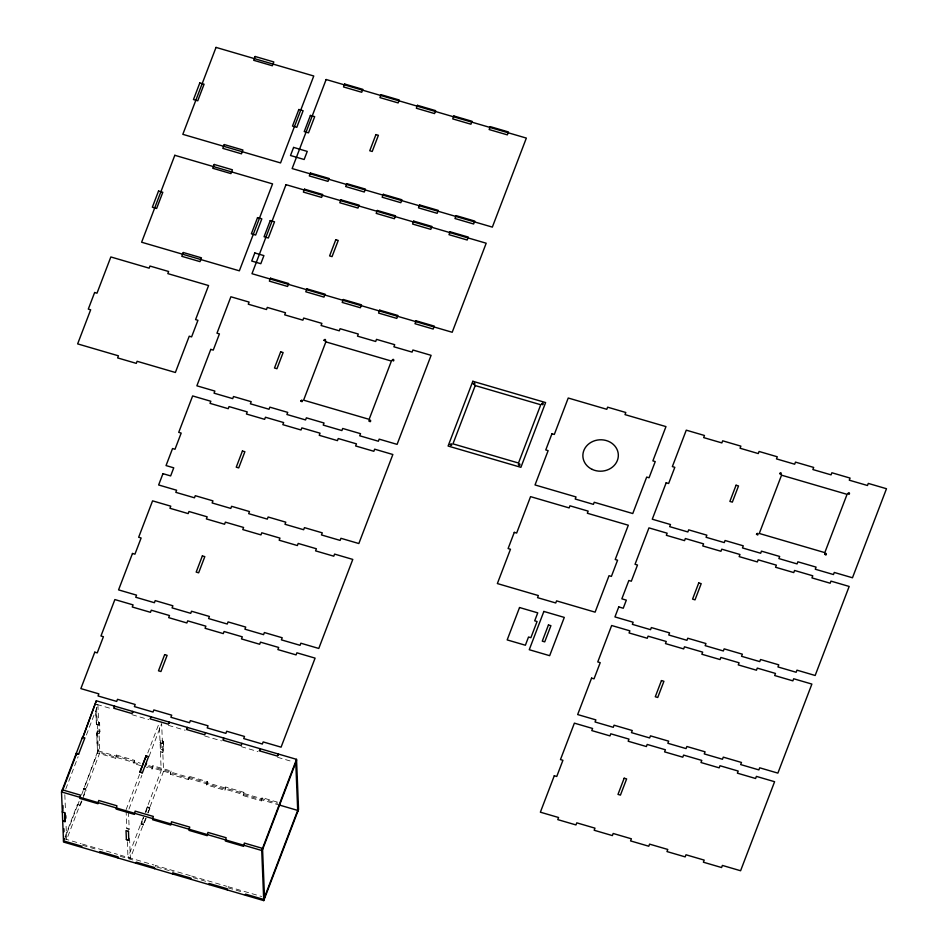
<?xml version="1.0" encoding="UTF-8"?>
<svg xmlns="http://www.w3.org/2000/svg" width="948" height="948" viewBox="0 0 948 948"><rect width="100%" height="100%" fill="white"/><g stroke="black" fill="none" stroke-linecap="round" stroke-linejoin="round"><path stroke-width="0.71" stroke-dasharray="4.74 3.56" d="M65.756 789.103L78.127 756.694M86.398 735.032L97.917 704.862L95.558 704.174M99.54 722.779L98.722 724.9L96.364 724.201L97.17 721.961L99.635 722.684L99.895 731.678M83.46 795.728L99.836 752.653L99.078 733.799L99.99 731.583L97.526 730.861L96.732 732.97L99.185 733.693L98.829 724.793L99.635 722.684M97.478 751.965L96.72 733.1L97.526 730.991M65.021 836.835L77.392 804.449L79.845 805.172L79.798 806.428L77.428 805.741L77.392 804.449M64.037 840.686L77.44 805.61L79.893 806.333L81.955 800.93M96.601 707.658L98.331 750.887L83.625 789.423L86.078 790.134L82.369 799.685M77.428 805.741L79.49 800.337M81.552 794.945L97.49 751.835L140.885 764.538M81.398 801.119L66.644 839.596L66.005 823.848M140.932 765.688L133.929 763.638L134.687 760.379L116.486 755.058L115.739 758.317L97.537 752.996L96.732 732.97M115.739 758.317L116.486 755.058M134.687 760.379L133.929 763.638M126.072 809.746L139.996 773.284M147.758 752.985L159.276 722.814M128.964 809.082L141.856 775.334M149.073 756.421L161.646 723.502L163.566 771.293L147.675 813.017M160.876 740.601L160.082 742.841L162.452 743.54L163.257 741.419L163.613 750.318L162.807 752.439L160.437 751.74L161.255 749.631L160.876 740.601L163.34 741.312L163.696 750.224L161.231 749.501L160.437 751.598L162.89 752.321M277.503 802.162L262.098 797.647L261.34 800.918L243.138 795.585L243.897 792.327L225.695 787.006L224.937 790.265L206.735 784.944L207.494 781.673L189.292 776.353L188.534 779.611L170.332 774.291L171.09 771.032L152.889 765.711L152.13 768.97L146.537 767.335M152.13 768.97L152.889 765.711M163.34 741.312L162.535 743.422L160.07 742.699M145.613 818.408L130.362 858.236L127.992 857.537L143.16 817.686M145.222 812.294L161.196 770.606L159.335 724.248M146.182 818.219L143.515 825.068L141.145 824.381L143.717 817.496M143.598 824.961L141.145 824.239L143.729 817.638M149.784 808.774L149.737 807.613L147.284 806.902L145.791 812.235L147.331 808.052L149.784 808.774L148.149 812.934M171.09 771.032L170.332 774.291M189.292 776.353L188.534 779.611M207.494 781.673L206.735 784.944M225.695 787.006L224.937 790.265M243.897 792.327L243.138 795.585M262.098 797.647L261.34 800.918M96.969 704.459L112.362 708.962M131.973 714.697L148.765 719.603M168.377 725.339L185.168 730.256M204.768 735.992L221.571 740.909M241.171 746.633L257.974 751.551M277.574 757.286L292.979 761.789M98.829 724.793L96.364 724.071L95.855 711.201M96.72 733.1L99.078 733.799M98.331 750.887L140.34 763.176M148.741 765.629L277.551 803.312M147.888 766.577L279.494 805.077M85.924 789.08L83.566 788.392L86.031 788.985L85.972 790.241L83.614 789.554M147.284 807.032L149.654 807.72L149.701 808.881L147.331 808.194M126.831 828.481L129.284 829.204M64.286 838.767L81.09 843.684M82.488 844.099L117.493 854.338M120.289 855.155L153.896 864.979M190.299 875.632L155.294 865.394L155.342 866.555M191.697 876.047L226.702 886.285M228.101 886.688L261.695 896.524M82.535 845.249L97.928 849.764M120.337 856.317L134.332 860.405M156.74 866.958L173.543 871.876M193.143 877.611L208.536 882.114M228.148 887.849L243.541 892.352M143.515 825.068L143.551 823.8L141.098 823.089L141.145 824.381M128.501 811.891L129.201 829.287L126.831 828.599L126.131 811.192M129.556 838.186L130.362 858.236M127.364 841.788L127.992 857.537M97.917 704.862L98.722 724.9M95.843 711.332L96.364 724.201M64.831 794.697L65.483 810.647"/><path stroke-width="1.42" d="M96.329 700.785L82.464 738.456L96.329 700.785L296.534 759.348L298.549 809.462L263.745 900.6L63.528 842.037L61.513 791.924L76.231 753.399L78.684 754.11M82.417 737.307L76.231 753.494L78.601 754.181L84.87 737.923L82.417 737.212M62.355 791.106L76.278 754.549M63.125 809.841L62.307 812.045L64.772 812.673L65.139 821.572L62.675 820.85L65.033 821.643L64.677 812.744M150.922 716.759L150.128 718.857L168.329 724.189L169.123 722.08L169.171 723.241M146.122 755.84L139.937 772.028L142.39 772.75L148.575 756.563L146.122 755.84L146.182 757.096M146.134 755.947L139.96 772.134L142.319 772.821M145.53 765.806L146.561 763.116M205.526 732.733L204.732 734.83L186.531 729.51L187.325 727.4L187.372 728.562M241.93 743.374L241.136 745.484L222.934 740.151L223.728 738.054L223.775 739.203M263.745 900.6L261.731 850.486L296.534 759.348M262.584 849.55L296.582 760.509M279.494 805.077L297.696 810.41L263.698 899.439L245.496 894.118L245.544 895.279M61.513 791.924L261.731 850.486M126.38 839.49L128.833 840.201M63.48 840.876L81.682 846.197L81.729 847.358M295.776 762.607L297.743 811.559M278.38 755.177L278.333 754.027L277.527 756.125L259.337 750.804L260.131 748.695L260.179 749.856M264.504 897.341L262.537 848.389L244.335 843.068L243.577 846.327L225.375 841.006L226.134 837.736L207.932 832.415L207.174 835.674L188.972 830.353L189.73 827.094L171.529 821.762L170.77 825.033L152.569 819.7L153.327 816.441L135.126 811.121L134.367 814.379L116.166 809.059L116.924 805.788L98.722 800.468L97.964 803.726L79.762 798.406L80.521 795.147L62.319 789.826L62.367 790.976M227.342 889.947L227.295 888.797L209.093 883.465L209.141 884.626M190.939 879.306L190.892 878.144L172.69 872.824L172.737 873.973M154.536 868.652L154.488 867.503L136.287 862.17L136.334 863.332M132.767 712.588L132.72 711.427L131.926 713.536L113.724 708.215L114.53 706.106L114.566 707.267M118.133 858.011L118.085 856.85L99.884 851.529L99.931 852.679M76.231 753.399L76.278 754.644M65.779 815.647L65.886 818.195M62.935 805.61L63.054 808.502M63.883 828.753L63.99 831.74M300.824 400.957C303.336 403.682 302.459 397.994 300.824 400.957M324.003 340.249C326.159 343.093 326.088 337.381 324.015 340.19M369.068 420.924C371.32 423.756 371.106 417.914 369.068 420.924M392.259 360.216C394.818 362.906 393.894 357.218 392.259 360.216M450.181 444.648C452.741 447.349 451.829 441.638 450.181 444.648M473.36 383.94C475.695 386.76 475.161 380.989 473.372 383.881M518.438 464.615C520.63 467.459 520.393 461.735 518.438 464.615M541.616 403.907C543.69 406.787 543.82 400.992 541.616 403.907M756.492 534.245C759.111 536.947 757.985 531.212 756.492 534.245M779.683 473.538C781.91 476.382 781.626 470.575 779.683 473.538M824.748 554.213C826.917 557.069 826.905 551.226 824.748 554.213M847.927 493.505C850.083 496.397 849.977 490.59 847.927 493.505M94.634 292.505L88.294 309.107L90.664 309.795L77.641 343.887L118.429 355.82L117.635 357.917L136.287 363.368L137.093 361.283L175.38 372.481L189.244 336.196L191.603 336.884L197.942 320.294L195.572 319.606L208.584 285.549L167.82 273.617L168.626 271.507L149.962 266.044L149.156 268.166L110.845 256.955L96.992 293.205L94.634 292.505M158.541 191.022L152.355 207.209L156.633 208.465L162.819 192.278L158.541 191.022M199.803 82.962L193.475 99.552L197.753 100.796L204.081 84.206L199.803 82.962M174.811 155.294L141.619 242.226L239.358 270.82L272.562 183.888L174.811 155.294M216.026 47.4L182.822 134.332L280.561 162.926L313.764 75.994L216.026 47.4M255.142 56.489L253.697 60.293L272.349 65.756L273.806 61.952L255.142 56.489M214.201 164.454L212.743 168.258L230.945 173.591L232.402 169.787L214.201 164.454M224.261 144.558L222.816 148.362L241.467 153.813L242.925 150.009L224.261 144.558M183.26 252.512L181.803 256.316L200.004 261.636L201.462 257.832L183.26 252.512M257.548 217.613L251.374 233.801L255.652 235.057L261.826 218.869L257.548 217.613M298.845 109.494L292.505 126.084L296.783 127.34L303.123 110.738L298.845 109.494M94.776 652.177L80.864 688.604L98.853 693.865L98.047 695.962L116.699 701.425L117.505 699.316L135.185 704.483L134.379 706.592L153.031 712.043L153.837 709.945L171.707 715.171L170.901 717.28L189.553 722.731L190.358 720.622L208.027 725.801L207.221 727.898L225.885 733.361L226.679 731.252L244.513 736.466L243.707 738.575L262.359 744.026L263.165 741.929L281.082 747.166L315.091 658.125L296.89 652.805L296.084 654.902L277.882 649.581L278.688 647.472L260.487 642.152L259.681 644.261L241.479 638.928L242.285 636.831L224.084 631.51L223.278 633.608L205.076 628.287L205.882 626.178L187.68 620.857L186.874 622.966L168.673 617.634L169.479 615.536L151.277 610.204L150.471 612.313L132.27 606.993L133.076 604.883L114.874 599.563L100.962 635.99L103.415 636.7L97.241 652.888L94.776 652.177M132.471 553.466L118.571 589.881L136.548 595.143L135.742 597.252L154.406 602.715L155.211 600.605L172.88 605.772L172.074 607.881L190.726 613.332L191.532 611.235L209.401 616.461L208.596 618.558L227.259 624.021L228.065 621.912L245.722 627.078L244.916 629.188L263.58 634.65L264.385 632.541L282.208 637.755L281.402 639.864L300.066 645.315L300.86 643.218L318.777 648.456L352.786 559.415L334.585 554.094L333.779 556.192L315.577 550.871L316.383 548.762L298.182 543.441L297.376 545.55L279.174 540.218L279.98 538.12L261.778 532.788L260.973 534.897L242.771 529.577L243.577 527.467L225.375 522.147L224.569 524.244L206.368 518.923L207.174 516.826L188.972 511.493L188.166 513.603L169.965 508.282L170.77 506.173L152.569 500.852L138.657 537.267L141.122 537.99L134.936 554.177L132.471 553.466M162.949 473.668L158.636 484.973L176.612 490.235L175.818 492.344L194.47 497.795L195.276 495.697L212.945 500.864L212.139 502.961L230.802 508.424L231.596 506.315L249.466 511.553L248.672 513.65L267.324 519.113L268.13 517.004L285.786 522.17L284.993 524.28L303.644 529.731L304.45 527.633L322.273 532.847L321.467 534.945L340.131 540.407L340.936 538.298L358.842 543.536L392.851 454.507L374.65 449.174L373.844 451.284L355.642 445.963L356.448 443.854L338.246 438.533L337.441 440.63L319.239 435.31L320.045 433.2L301.843 427.88L301.037 429.989L282.836 424.657L283.642 422.559L265.44 417.239L264.634 419.336L246.433 414.015L247.238 411.906L229.037 406.585L228.231 408.695L210.029 403.362L210.835 401.265L192.634 395.932L178.722 432.359L181.187 433.082L175.001 449.269L172.548 448.546L166.042 465.575L173.745 467.826L170.652 475.92L162.949 473.668M210.788 349.385L196.876 385.812L214.864 391.074L214.058 393.171L232.722 398.634L233.516 396.525L251.196 401.691L250.391 403.801L269.042 409.252L269.848 407.154L287.718 412.38L286.912 414.489L305.564 419.94L306.37 417.831L324.038 423.009L323.232 425.107L341.896 430.57L342.69 428.46L360.524 433.674L359.719 435.784L378.371 441.235L379.176 439.137L397.094 444.375L431.103 355.334L412.901 350.013L412.096 352.111L393.894 346.79L394.7 344.681L376.498 339.36L375.692 341.47L357.491 336.137L358.297 334.04L340.095 328.719L339.289 330.816L321.088 325.496L321.893 323.387L303.692 318.066L302.886 320.175L284.684 314.843L285.49 312.745L267.289 307.413L266.483 309.522L248.281 304.201L249.087 302.092L230.885 296.771L216.974 333.198L219.426 333.909L213.253 350.096L210.788 349.385M293.596 147.414L290.503 155.508L304.154 159.501L307.247 151.407L293.596 147.414M254.811 252.95L251.718 261.044L260.819 263.71L263.911 255.616L254.811 252.95M270.251 220.552L264.065 236.739L268.343 237.995L274.529 221.808L270.251 220.552M310.411 115.407L304.225 131.594L308.503 132.85L314.689 116.663L310.411 115.407M285.988 184.659L251.978 273.699L452.196 332.262L486.194 243.221L285.988 184.659M326.136 79.513L292.138 168.554L492.344 227.117L526.353 138.088L326.136 79.513M310.423 173.01L309.309 175.925L327.972 181.376L329.086 178.461L310.423 173.01M270.488 278.214L269.374 281.129L287.576 286.45L288.69 283.535L270.488 278.214M304.498 189.173L303.384 192.089L321.585 197.409L322.699 194.494L304.498 189.173M344.645 84.028L343.531 86.943L361.733 92.264L362.847 89.361L344.645 84.028M164.668 654.618L158.482 670.805L160.935 671.528L167.121 655.341L164.668 654.618M202.362 555.907L196.177 572.094L198.642 572.817L204.815 556.63L202.362 555.907M242.427 450.999L236.242 467.186L238.706 467.909L244.892 451.71L242.427 450.999M280.679 351.827L274.493 368.014L276.946 368.736L283.132 352.549L280.679 351.827M346.755 183.639L345.641 186.543L364.305 192.006L365.407 189.09L346.755 183.639M306.891 288.867L305.777 291.771L323.979 297.103L325.093 294.188L306.891 288.867M340.901 199.827L339.787 202.742L357.989 208.062L359.102 205.147L340.901 199.827M381.049 94.682L379.935 97.597L398.136 102.917L399.25 100.002L381.049 94.682M335.782 239.726L329.596 255.913L332.049 256.624L338.235 240.437L335.782 239.726M375.929 134.58L369.744 150.768L372.209 151.479L378.394 135.291L375.929 134.58M325.863 341.884L303.609 400.163L369.127 419.336L391.394 361.058L325.863 341.884M383.276 194.316L382.163 197.231L400.826 202.694L401.94 199.779L383.276 194.316M343.295 299.509L342.181 302.424L360.382 307.745L361.496 304.829L343.295 299.509M377.304 210.468L376.19 213.383L394.392 218.715L395.506 215.8L377.304 210.468M417.452 105.323L416.338 108.238L434.54 113.57L435.653 110.655L417.452 105.323M419.609 204.946L418.495 207.861L437.147 213.312L438.26 210.397L419.609 204.946M379.698 310.162L378.584 313.077L396.785 318.398L397.899 315.483L379.698 310.162M413.707 221.121L412.593 224.036L430.795 229.357L431.909 226.442L413.707 221.121M453.855 115.976L452.741 118.891L470.943 124.212L472.057 121.297L453.855 115.976M456.083 215.611L454.969 218.526L473.633 223.989L474.747 221.074L456.083 215.611M416.101 320.803L414.987 323.718L433.189 329.051L434.303 326.136L416.101 320.803M450.11 231.774L448.996 234.677L467.198 240.01L468.3 237.095L450.11 231.774M490.258 126.629L489.144 129.544L507.346 134.865L508.46 131.95L490.258 126.629M472.827 381.274L448.096 446.034L520.902 467.328L545.621 402.568L472.827 381.274M475.221 385.575L452.966 443.854L518.497 463.027L540.751 404.749L475.221 385.575M514.29 532.361L508.104 548.56L510.474 549.248L497.368 583.565L538.357 595.557L537.552 597.655L555.753 602.975L556.559 600.878L595.107 612.159L609.031 575.697L611.401 576.396L617.575 560.209L615.216 559.51L628.311 525.228L587.345 513.247L588.151 511.126L569.949 505.805L569.144 507.915L530.56 496.634L516.66 533.06L514.29 532.361M551.949 433.746L545.764 449.933L548.134 450.632L535.028 484.949L576.017 496.942L575.223 499.027L593.424 504.36L594.218 502.262L632.766 513.543L646.69 477.081L649.06 477.768L655.246 461.581L652.876 460.894L665.97 426.6L625.005 414.62L625.81 412.499L607.609 407.178L606.803 409.299L568.231 398.018L554.319 434.445L551.949 433.746M519.54 607.526L507.18 639.912L525.382 645.233L528.522 637.009L530.88 637.696L537.066 621.509L534.696 620.822L537.741 612.858L519.54 607.526M543.868 611.436L529.257 649.712L549.662 655.684L564.285 617.409L543.868 611.436M548.454 624.957L542.28 641.156L544.733 641.867L550.918 625.68L548.454 624.957M554.284 775.76L540.372 812.187L558.573 817.508L557.768 819.617L575.969 824.938L576.775 822.84L594.977 828.161L594.171 830.258L612.372 835.591L613.178 833.482L631.38 838.802L630.574 840.912L648.776 846.232L649.581 844.135L667.783 849.455L666.977 851.565L685.179 856.885L685.985 854.776L704.186 860.109L703.38 862.206L721.582 867.539L722.388 865.429L740.589 870.75L774.599 781.709L756.397 776.388L755.592 778.498L737.39 773.165L738.196 771.068L719.994 765.735L719.188 767.844L700.987 762.524L701.793 760.415L683.591 755.094L682.785 757.191L664.584 751.871L665.389 749.773L647.188 744.441L646.382 746.55L628.18 741.229L628.986 739.12L610.785 733.799L609.979 735.897L591.777 730.576L592.583 728.467L574.381 723.146L560.469 759.573L562.922 760.296L556.749 776.483L554.284 775.76M591.576 678.128L577.664 714.555L595.865 719.876L595.06 721.985L613.261 727.306L614.067 725.196L632.269 730.529L631.463 732.626L649.664 737.947L650.47 735.849L668.672 741.17L667.866 743.279L686.068 748.6L686.873 746.491L705.075 751.823L704.269 753.921L722.471 759.253L723.277 757.144L741.478 762.465L740.672 764.574L758.874 769.895L759.68 767.797L777.881 773.118L811.879 684.077L793.677 678.756L792.872 680.854L774.67 675.533L775.476 673.435L757.274 668.103L756.468 670.212L738.267 664.892L739.073 662.782L720.871 657.462L720.065 659.559L701.864 654.239L702.669 652.129L684.468 646.809L683.674 648.918L665.472 643.585L666.266 641.488L648.065 636.155L647.271 638.265L629.069 632.944L629.863 630.835L611.661 625.514L597.761 661.941L600.214 662.652L594.029 678.839L591.576 678.128M618.76 606.921L614.944 616.911L633.145 622.244L632.352 624.341L650.553 629.673L651.347 627.564L669.549 632.885L668.755 634.994L686.956 640.315L687.75 638.217L705.952 643.538L705.158 645.647L723.348 650.968L724.154 648.859L742.355 654.191L741.549 656.289L759.751 661.609L760.557 659.512L778.758 664.832L777.952 666.942L796.154 672.262L796.96 670.153L815.162 675.486L849.171 586.445L830.969 581.124L830.164 583.221L811.962 577.901L812.768 575.792L794.566 570.471L793.76 572.58L775.559 567.248L776.365 565.15L758.163 559.818L757.357 561.927L739.156 556.606L739.961 554.497L721.76 549.176L720.954 551.274L702.752 545.953L703.558 543.856L685.357 538.523L684.551 540.633L666.349 535.3L667.155 533.203L648.953 527.882L635.042 564.297L637.494 565.02L631.321 581.207L628.856 580.496L621.852 598.828L626.332 600.143L623.239 608.237L618.76 606.921M666.171 482.781L652.271 519.208L670.473 524.528L669.667 526.638L687.869 531.958L688.663 529.849L706.864 535.182L706.07 537.279L724.272 542.6L725.066 540.502L743.268 545.823L742.474 547.932L760.675 553.253L761.469 551.144L779.671 556.476L778.877 558.573L797.078 563.906L797.872 561.797L816.074 567.117L815.28 569.227L833.47 574.547L834.276 572.45L852.477 577.77L886.487 488.73L868.285 483.409L867.479 485.506L849.278 480.186L850.083 478.088L831.882 472.756L831.076 474.865L812.874 469.544L813.68 467.435L795.479 462.114L794.673 464.212L776.471 458.891L777.277 456.782L759.075 451.461L758.27 453.571L740.068 448.238L740.874 446.141L722.672 440.808L721.866 442.917L703.665 437.597L704.471 435.488L686.269 430.167L672.357 466.594L674.822 467.305L668.636 483.492L666.171 482.781M624.175 778.201L617.989 794.4L620.442 795.111L626.628 778.924L624.175 778.201M661.455 680.569L655.281 696.756L657.734 697.479L663.92 681.292L661.455 680.569M698.747 582.937L692.561 599.124L695.026 599.847L701.2 583.66L698.747 582.937M736.063 485.222L729.877 501.409L732.342 502.132L738.516 485.945L736.063 485.222M781.543 475.185L759.277 533.463L824.807 552.625L847.062 494.346L781.543 475.185M128.478 831.301L126.025 830.59L126.392 839.584L128.762 840.284L128.478 831.301M592.192 469.402A17.739 15.713 -2.3 0 0 618.333 454.874A17.739 15.713 -2.3 0 0 591.291 442.195A17.739 15.713 -2.3 0 0 592.192 469.402"/></g></svg>
